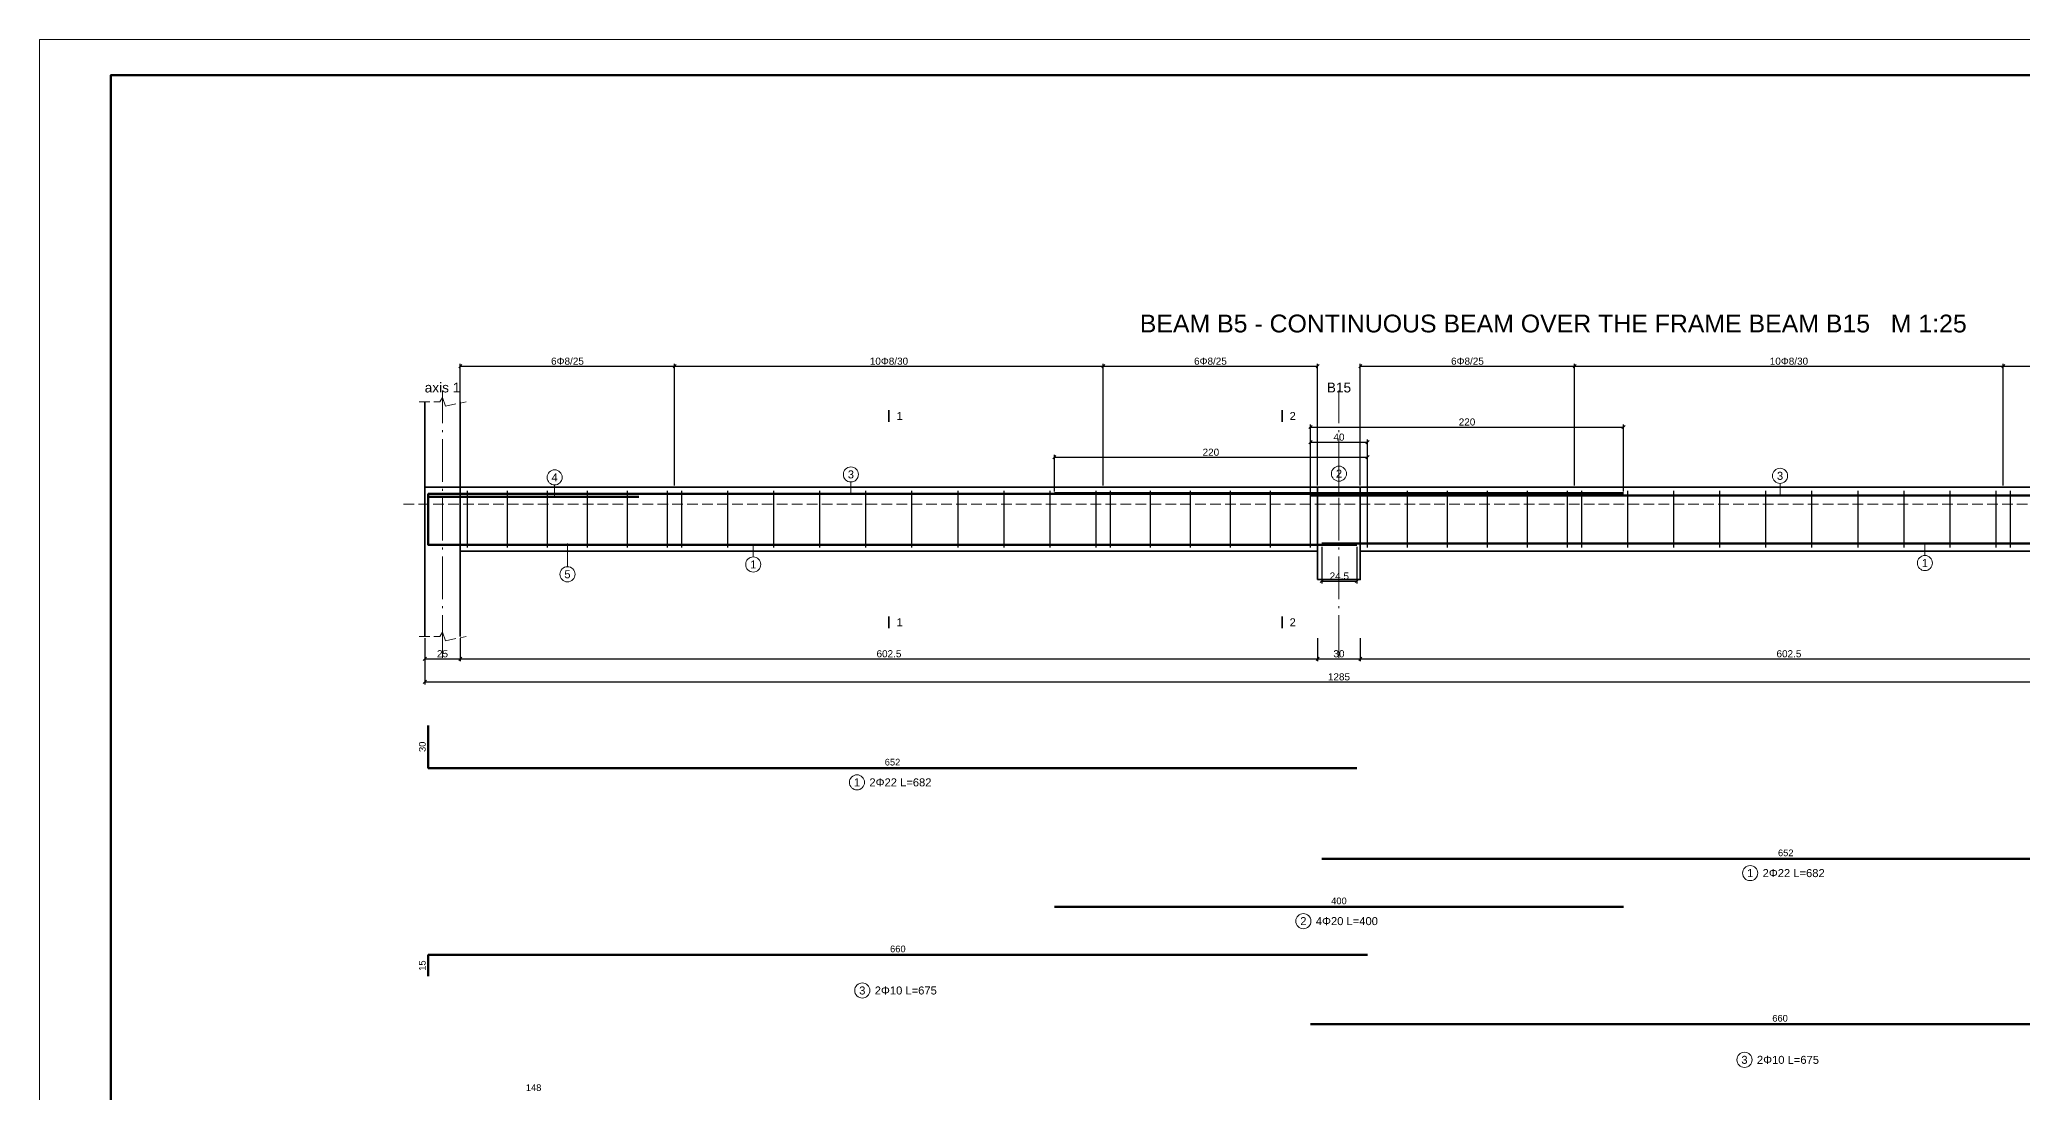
# Model space of a CAD drawing. Header units: centimetres. Extents: x -271 to 1832, y -1126 to 359.
# Drawn here: x -271 to 1123, y -380 to 359 of the extents above; entities that cross this region are included whole.
import ezdxf
from ezdxf.enums import TextEntityAlignment as Align

# ---------------------------------------------------------------- set-up
doc = ezdxf.new("R2010")
doc.units = ezdxf.units.CM
doc.linetypes.add('RC_AXIS', pattern=[41.25, 30, -5, 1.25, -5])
doc.linetypes.add('RC_DASHED', pattern=[10.5, 7.5, -3])
for name, color, linetype, lineweight in [('D-AXIS', 2, 'RC_AXIS', 13), ('D-BARS', 1, 'Continuous', 50), ('D-CONCRETE', 7, 'Continuous', 35), ('D-DIM', 3, 'Continuous', 18), ('D-HIDDEN', 8, 'RC_DASHED', 13), ('D-LINKS', 5, 'Continuous', 25), ('D-TEXT', 7, 'Continuous', 18), ('SHEET', 7, 'Continuous', 35)]:
    doc.layers.add(name, color=color, linetype=linetype, lineweight=lineweight)
doc.styles.add('RC_TEXT', font='arial.ttf')
doc.dimstyles.new('RC_D25', dxfattribs={"dimtxt": 5, "dimasz": 2.25, "dimexe": 1.75, "dimexo": 1.25, "dimgap": 1, "dimtad": 1, "dimdec": 1, "dimdsep": 46, "dimtxsty": 'RC_TEXT', "dimblk": 'OBLIQUE', "dimcen": 2.5, "dimclrd": 3, "dimclre": 3, "dimclrt": 3, "dimazin": 3, "dimtfac": 1, "dimtmove": 2, "dimatfit": 3})

# ---------------------------------------------------------------- blocks, each defined once
blk = doc.blocks.new('_OBLIQUE')
at = {"color": 0, "linetype": 'BYBLOCK'}
blk.add_line((-0.5, -0.5), (0.5, 0.5), dxfattribs=at)

msp = doc.modelspace()

# ---------------------------------------------------------------- linework, layer by layer
at = {"layer": 'D-AXIS'}
for p, q in [((12.5, -75), (12.5, 113)), ((642.5, -75), (642.5, 113))]:
    msp.add_line(p, q, dxfattribs=at)
at = {"layer": 'D-BARS'}
for points in [[(2.5, 25.2), (2.5, 40.2), (662.5, 40.2)], [(2.5, 23.1), (2.5, 38.1), (150.5, 38.1)], [(2.5, 34.4), (2.5, 4.4), (655, 4.4)], [(442.5, 40.7), (842.5, 40.7)], [(622.5, 39.2), (1282.5, 39.2), (1282.5, 24.2)], [(630.5, 5.4), (1282.5, 5.4), (1282.5, 35.4)], [(2.5, -122.5), (2.5, -152.5), (655, -152.5)], [(630.5, -216.25), (1282.5, -216.25), (1282.5, -186.25)], [(442.5, -250), (842.5, -250)], [(2.5, -298.75), (2.5, -283.75), (662.5, -283.75)], [(622.5, -332.5), (1282.5, -332.5), (1282.5, -347.5)]]:
    msp.add_lwpolyline(points, dxfattribs=at)
at = {"layer": 'D-CONCRETE'}
for p, q in [((0, -60), (0, 105)), ((25, -60), (25, 105)), ((326.25, 91), (326.25, 99)), ((602.5, 91), (602.5, 99)), ((0, 45), (1285, 45)), ((25, 0), (627.5, 0)), ((657.5, 0), (1260, 0)), ((326.25, -54), (326.25, -46)), ((602.5, -54), (602.5, -46))]:
    msp.add_line(p, q, dxfattribs=at)
msp.add_lwpolyline([(627.5, -20), (657.5, -20), (657.5, 45), (627.5, 45)], close=True, dxfattribs=at)
at = {"layer": 'D-HIDDEN'}
msp.add_line((-15, 33), (1300, 33), dxfattribs=at)
for points in [[(-4, 105), (10.5, 105), (12.5, 108), (14.5, 102), (29, 105)], [(-4, -60), (10.5, -60), (12.5, -57), (14.5, -63), (29, -60)]]:
    msp.add_lwpolyline(points, dxfattribs=at)
at = {"layer": 'D-LINKS'}
for p, q in [((30, 2.5), (30, 42.5)), ((58.12, 2.5), (58.12, 42.5)), ((86.25, 2.5), (86.25, 42.5)), ((114.38, 2.5), (114.38, 42.5)), ((142.5, 2.5), (142.5, 42.5)), ((170.62, 2.5), (170.62, 42.5)), ((180.62, 2.5), (180.62, 42.5)), ((212.99, 2.5), (212.99, 42.5)), ((245.35, 2.5), (245.35, 42.5)), ((277.71, 2.5), (277.71, 42.5)), ((310.07, 2.5), (310.07, 42.5)), ((342.43, 2.5), (342.43, 42.5)), ((374.79, 2.5), (374.79, 42.5)), ((407.15, 2.5), (407.15, 42.5)), ((439.51, 2.5), (439.51, 42.5)), ((471.88, 2.5), (471.88, 42.5)), ((481.88, 2.5), (481.88, 42.5)), ((510, 2.5), (510, 42.5)), ((538.12, 2.5), (538.12, 42.5)), ((566.25, 2.5), (566.25, 42.5)), ((594.38, 2.5), (594.38, 42.5)), ((622.5, 2.5), (622.5, 42.5)), ((662.5, 2.5), (662.5, 42.5)), ((690.62, 2.5), (690.62, 42.5)), ((718.75, 2.5), (718.75, 42.5)), ((746.88, 2.5), (746.88, 42.5)), ((775, 2.5), (775, 42.5)), ((803.12, 2.5), (803.12, 42.5)), ((813.12, 2.5), (813.12, 42.5)), ((845.49, 2.5), (845.49, 42.5)), ((877.85, 2.5), (877.85, 42.5)), ((910.21, 2.5), (910.21, 42.5)), ((942.57, 2.5), (942.57, 42.5)), ((974.93, 2.5), (974.93, 42.5)), ((1007.29, 2.5), (1007.29, 42.5)), ((1039.65, 2.5), (1039.65, 42.5)), ((1072.01, 2.5), (1072.01, 42.5)), ((1104.38, 2.5), (1104.38, 42.5)), ((1114.38, 2.5), (1114.38, 42.5))]:
    msp.add_line(p, q, dxfattribs=at)
at = {"layer": 'D-TEXT'}
for p, q in [((91.3, 46.54), (91.3, 38.1)), ((299.5, 48.64), (299.5, 40.2)), ((642.5, 49.14), (642.5, 40.7)), ((952.5, 47.64), (952.5, 39.2)), ((100.31, -10.94), (100.31, 5.5)), ((230.87, -4.04), (230.87, 4.4)), ((1054.3, -3.04), (1054.3, 5.4))]:
    msp.add_line(p, q, dxfattribs=at)
for centre in [(91.3, 51.85), (299.5, 53.95), (642.5, 54.45), (952.5, 52.95), (100.31, -16.25), (230.87, -9.35), (1054.3, -8.35), (303.75, -162.5), (931.5, -226.25), (617.5, -260), (307.5, -308.75), (927.5, -357.5)]:
    msp.add_circle(centre, 5.31, dxfattribs=at)
at = {"layer": 'SHEET', "color": 7, "lineweight": 13}
msp.add_lwpolyline([(-270.63, -1125.5), (1831.87, -1125.5), (1831.87, 359.5), (-270.63, 359.5)], close=True, dxfattribs=at)
at = {"layer": 'SHEET', "color": 7, "lineweight": 50}
msp.add_lwpolyline([(-220.63, -1100.5), (1806.87, -1100.5), (1806.87, 334.5), (-220.63, 334.5)], close=True, dxfattribs=at)

# ---------------------------------------------------------------- texts
at = {"layer": 'D-TEXT', "style": 'RC_TEXT'}
for s, height, p in [('BEAM B5 - CONTINUOUS BEAM OVER THE FRAME BEAM B15   M 1:25', 12.5, (793.12, 160)), ('axis 1', 6.875, (12.5, 115)), ('B15', 6.875, (642.5, 115)), ('1', 5.62, (333.75, 95)), ('2', 5.62, (610, 95)), ('3', 5.62, (299.5, 53.95)), ('2', 5.62, (642.5, 54.45)), ('3', 5.62, (952.5, 52.95)), ('4', 5.62, (91.3, 51.85)), ('5', 5.62, (100.31, -16.25)), ('1', 5.62, (230.87, -9.35)), ('1', 5.62, (1054.3, -8.35)), ('1', 5.62, (333.75, -50)), ('2', 5.62, (610, -50)), ('652', 4.688, (328.75, -148.28)), ('1', 5.62, (303.75, -162.5)), ('652', 4.688, (956.5, -212.03)), ('1', 5.62, (931.5, -226.25)), ('400', 4.688, (642.5, -245.78)), ('2', 5.62, (617.5, -260)), ('660', 4.688, (332.5, -279.53)), ('3', 5.62, (307.5, -308.75)), ('660', 4.688, (952.5, -328.28)), ('3', 5.62, (927.5, -357.5)), ('148', 4.688, (76.5, -377.03))]:
    msp.add_text(s, height=height, dxfattribs=at).set_placement(p, align=Align.MIDDLE_CENTER)
for s, rotation, p in [('30', -270, (-1.72, -137.5)), ('15', 90, (-1.72, -291.25))]:
    msp.add_text(s, height=4.688, rotation=rotation, dxfattribs=at).set_placement(p, align=Align.MIDDLE_CENTER)
for s, p in [('2Φ22 L=682', (312.5, -162.5)), ('2Φ22 L=682', (940.25, -226.25)), ('4Φ20 L=400', (626.25, -260)), ('2Φ10 L=675', (316.25, -308.75)), ('2Φ10 L=675', (936.25, -357.5))]:
    msp.add_text(s, height=5.625, dxfattribs=at).set_placement(p, align=Align.MIDDLE_LEFT)

# ---------------------------------------------------------------- dimensions: what is measured, and where the dimension line sits
at = {"layer": 'D-DIM'}
for base, p1, p2, text in [((25, 130), (25, 45), (175.62, 45), '6Φ8/25'), ((175.62, 130), (175.62, 45), (476.88, 45), '10Φ8/30'), ((476.88, 130), (476.88, 45), (627.5, 45), '6Φ8/25'), ((657.5, 130), (657.5, 45), (808.12, 45), '6Φ8/25'), ((808.12, 130), (808.12, 45), (1109.38, 45), '10Φ8/30'), ((1109.38, 130), (1109.38, 45), (1260, 45), '6Φ8/25')]:
    msp.add_linear_dim(base=base, p1=p1, p2=p2, text=text, dimstyle='RC_D25', dxfattribs=at).render()
for base, p1, p2 in [((622.5, 87.25), (622.5, 40.7), (842.5, 40.7)), ((442.5, 66), (442.5, 40.7), (662.5, 40.7)), ((622.5, 76.62), (622.5, 40.2), (662.5, 40.2)), ((630.5, -21), (630.5, 4.4), (655, 4.4)), ((0, -75.62), (0, -60), (25, -60)), ((0, -91.88), (0, -60), (1285, -60)), ((25, -75.62), (25, -60), (627.5, -60)), ((627.5, -75.62), (627.5, -60), (657.5, -60)), ((657.5, -75.62), (657.5, -60), (1260, -60))]:
    msp.add_linear_dim(base=base, p1=p1, p2=p2, dimstyle='RC_D25', dxfattribs=at).render()

doc.saveas('drawing.dxf')
